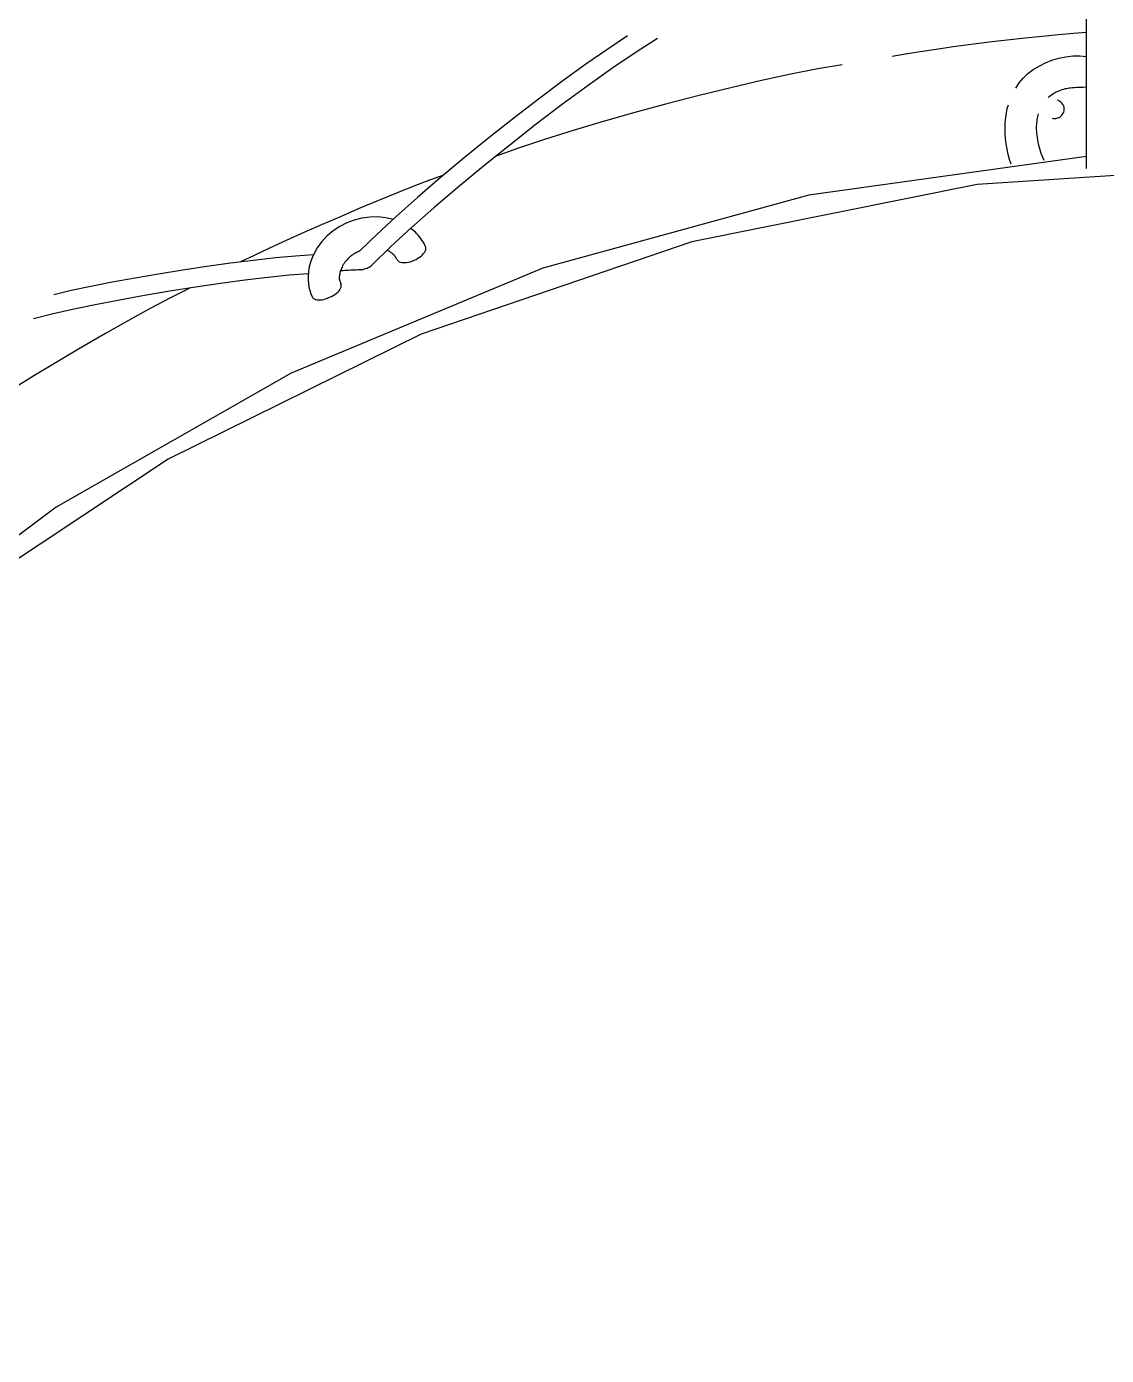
# Model space of a CAD drawing. Extents: x 11992 to 29481, y -6727 to 6811.
# Drawn here: x 19905.5 to 20079.2, y 4636.6 to 4850.4 of the extents above; entities that cross this region are included whole.
import ezdxf

# ---------------------------------------------------------------- set-up
doc = ezdxf.new("R2010")
doc.units = 0
doc.header["$MEASUREMENT"] = 0
doc.layers.get('0').update_dxf_attribs({"color": 8, "linetype": 'CONTINUOUS'})
doc.layers.add('zoylight 5回路', color=4, linetype='CONTINUOUS')

msp = doc.modelspace()

# ---------------------------------------------------------------- linework, layer by layer
for p, q in [((20076.04, 4827.51, -1596.24), (20076.04, 4935.86, -1596.24)), ((20002.21, 4848.84, -1596.24), (19999.01, 4846.73, -1596.24)), ((20006.99, 4848.42, -1596.24), (20003.58, 4846.24, -1596.24)), ((20057.45, 4847.45, -1596.24), (20054.59, 4847.08, -1596.24)), ((20060.36, 4847.82, -1596.24), (20057.45, 4847.45, -1596.24)), ((20063.27, 4848.16, -1596.24), (20060.36, 4847.82, -1596.24)), ((20066.13, 4848.48, -1596.24), (20063.27, 4848.16, -1596.24)), ((20068.9, 4848.78, -1596.24), (20066.13, 4848.48, -1596.24)), ((20071.5, 4849.03, -1596.24), (20068.9, 4848.78, -1596.24)), ((20073.9, 4849.25, -1596.24), (20071.5, 4849.03, -1596.24)), ((20076.04, 4849.42, -1596.24), (20073.9, 4849.25, -1596.24)), ((19999.01, 4846.73, -1596.24), (19995.51, 4844.31, -1596.24)), ((20003.58, 4846.24, -1596.24), (19999.85, 4843.71, -1596.24)), ((20046.88, 4845.93, -1596.24), (20044.76, 4845.56, -1596.24)), ((20049.25, 4846.31, -1596.24), (20046.88, 4845.93, -1596.24)), ((20051.84, 4846.69, -1596.24), (20049.25, 4846.31, -1596.24)), ((20054.59, 4847.08, -1596.24), (20051.84, 4846.69, -1596.24)), ((20071.55, 4845.26, -1596.24), (20072.67, 4845.49, -1596.24)), ((20072.67, 4845.49, -1596.24), (20073.8, 4845.63, -1596.24)), ((20073.8, 4845.63, -1596.24), (20074.93, 4845.65, -1596.24)), ((20074.93, 4845.65, -1596.24), (20076.04, 4845.56, -1596.24)), ((19995.51, 4844.31, -1596.24), (19991.78, 4841.61, -1596.24)), ((19999.85, 4843.71, -1596.24), (19995.89, 4840.9, -1596.24)), ((20032.79, 4843.54, -1596.24), (20028.44, 4842.68, -1596.24)), ((20036.7, 4844.22, -1596.24), (20032.79, 4843.54, -1596.24)), ((20066.6, 4842.78, -1596.24), (20067.46, 4843.43, -1596.24)), ((20067.46, 4843.43, -1596.24), (20068.39, 4844.01, -1596.24)), ((20068.39, 4844.01, -1596.24), (20069.4, 4844.51, -1596.24)), ((20069.4, 4844.51, -1596.24), (20070.45, 4844.93, -1596.24)), ((20070.45, 4844.93, -1596.24), (20071.55, 4845.26, -1596.24)), ((19991.78, 4841.61, -1596.24), (19987.89, 4838.7, -1596.24)), ((20023.75, 4841.66, -1596.24), (20018.81, 4840.51, -1596.24)), ((20028.44, 4842.68, -1596.24), (20023.75, 4841.66, -1596.24)), ((20064.67, 4840.46, -1596.24), (20065.2, 4841.29, -1596.24)), ((20065.2, 4841.29, -1596.24), (20065.84, 4842.07, -1596.24)), ((20065.84, 4842.07, -1596.24), (20066.6, 4842.78, -1596.24)), ((19995.89, 4840.9, -1596.24), (19991.75, 4837.85, -1596.24)), ((20013.7, 4839.26, -1596.24), (20008.52, 4837.92, -1596.24)), ((20018.81, 4840.51, -1596.24), (20013.7, 4839.26, -1596.24)), ((20069.84, 4838.95, -1596.24), (20070.02, 4839.1, -1596.24)), ((20070.02, 4839.1, -1596.24), (20070.19, 4839.24, -1596.24)), ((20070.19, 4839.24, -1596.24), (20070.38, 4839.38, -1596.24)), ((20070.38, 4839.38, -1596.24), (20070.56, 4839.5, -1596.24)), ((20070.56, 4839.5, -1596.24), (20070.76, 4839.62, -1596.24)), ((20070.76, 4839.62, -1596.24), (20070.96, 4839.74, -1596.24)), ((20070.96, 4839.74, -1596.24), (20071.17, 4839.84, -1596.24)), ((20071.17, 4839.84, -1596.24), (20071.38, 4839.94, -1596.24)), ((20071.38, 4839.94, -1596.24), (20071.61, 4840.04, -1596.24)), ((20071.61, 4840.04, -1596.24), (20071.85, 4840.13, -1596.24)), ((20071.85, 4840.13, -1596.24), (20072.1, 4840.21, -1596.24)), ((20072.1, 4840.21, -1596.24), (20072.36, 4840.29, -1596.24)), ((20072.36, 4840.29, -1596.24), (20072.49, 4840.34, -1596.24)), ((20072.49, 4840.34, -1596.24), (20072.64, 4840.38, -1596.24)), ((20072.64, 4840.38, -1596.24), (20072.8, 4840.41, -1596.24)), ((20072.8, 4840.41, -1596.24), (20072.99, 4840.45, -1596.24)), ((20072.99, 4840.45, -1596.24), (20073.21, 4840.49, -1596.24)), ((20073.21, 4840.49, -1596.24), (20073.46, 4840.52, -1596.24)), ((20073.46, 4840.52, -1596.24), (20073.75, 4840.55, -1596.24)), ((20073.75, 4840.55, -1596.24), (20074.09, 4840.57, -1596.24)), ((20074.09, 4840.57, -1596.24), (20074.48, 4840.59, -1596.24)), ((20074.48, 4840.59, -1596.24), (20074.93, 4840.61, -1596.24)), ((20074.93, 4840.61, -1596.24), (20075.45, 4840.63, -1596.24)), ((20075.45, 4840.63, -1596.24), (20076.04, 4840.64, -1596.24)), ((19987.89, 4838.7, -1596.24), (19983.9, 4835.63, -1596.24)), ((19991.75, 4837.85, -1596.24), (19987.51, 4834.63, -1596.24)), ((20008.52, 4837.92, -1596.24), (20003.35, 4836.52, -1596.24)), ((20063.13, 4836.47, -1596.24), (20063.28, 4837.16, -1596.24)), ((20063.28, 4837.16, -1596.24), (20063.47, 4837.78, -1596.24)), ((20071.56, 4838.42, -1596.24), (20071.36, 4838.5, -1596.24)), ((20071.74, 4838.31, -1596.24), (20071.56, 4838.42, -1596.24)), ((20071.9, 4838.19, -1596.24), (20071.74, 4838.31, -1596.24)), ((20072.05, 4838.05, -1596.24), (20071.9, 4838.19, -1596.24)), ((20072.17, 4837.9, -1596.24), (20072.05, 4838.05, -1596.24)), ((20072.28, 4837.74, -1596.24), (20072.17, 4837.9, -1596.24)), ((20072.36, 4837.56, -1596.24), (20072.28, 4837.74, -1596.24)), ((20072.41, 4837.38, -1596.24), (20072.36, 4837.56, -1596.24)), ((20072.36, 4836.61, -1596.24), (20072.41, 4836.8, -1596.24)), ((20072.44, 4837.19, -1596.24), (20072.41, 4837.38, -1596.24)), ((20072.41, 4836.8, -1596.24), (20072.44, 4837, -1596.24)), ((20072.44, 4837, -1596.24), (20072.44, 4837.19, -1596.24)), ((19983.9, 4835.63, -1596.24), (19979.89, 4832.45, -1596.24)), ((19987.51, 4834.63, -1596.24), (19983.25, 4831.3, -1596.24)), ((19998.29, 4835.08, -1596.24), (19993.43, 4833.63, -1596.24)), ((20003.35, 4836.52, -1596.24), (19998.29, 4835.08, -1596.24)), ((20062.93, 4834.09, -1596.24), (20062.96, 4834.92, -1596.24)), ((20062.96, 4834.92, -1596.24), (20063.02, 4835.72, -1596.24)), ((20063.02, 4835.72, -1596.24), (20063.13, 4836.47, -1596.24)), ((20068, 4834.36, -1596.24), (20068.01, 4834.62, -1596.24)), ((20068.01, 4834.62, -1596.24), (20068.03, 4834.88, -1596.24)), ((20068.03, 4834.88, -1596.24), (20068.06, 4835.14, -1596.24)), ((20068.06, 4835.14, -1596.24), (20068.09, 4835.39, -1596.24)), ((20068.09, 4835.39, -1596.24), (20068.13, 4835.63, -1596.24)), ((20068.13, 4835.63, -1596.24), (20068.18, 4835.87, -1596.24)), ((20068.18, 4835.87, -1596.24), (20068.23, 4836.1, -1596.24)), ((20068.23, 4836.1, -1596.24), (20068.29, 4836.33, -1596.24)), ((20070.5, 4835.64, -1596.24), (20070.69, 4835.59, -1596.24)), ((20070.69, 4835.59, -1596.24), (20070.88, 4835.57, -1596.24)), ((20070.88, 4835.57, -1596.24), (20071.07, 4835.58, -1596.24)), ((20071.07, 4835.58, -1596.24), (20071.25, 4835.61, -1596.24)), ((20071.25, 4835.61, -1596.24), (20071.43, 4835.66, -1596.24)), ((20071.43, 4835.66, -1596.24), (20071.6, 4835.74, -1596.24)), ((20071.6, 4835.74, -1596.24), (20071.76, 4835.83, -1596.24)), ((20071.76, 4835.83, -1596.24), (20071.91, 4835.95, -1596.24)), ((20071.91, 4835.95, -1596.24), (20072.05, 4836.09, -1596.24)), ((20072.05, 4836.09, -1596.24), (20072.17, 4836.24, -1596.24)), ((20072.17, 4836.24, -1596.24), (20072.27, 4836.42, -1596.24)), ((20072.27, 4836.42, -1596.24), (20072.36, 4836.61, -1596.24)), ((19993.43, 4833.63, -1596.24), (19988.85, 4832.19, -1596.24)), ((20062.95, 4833.23, -1596.24), (20062.93, 4834.09, -1596.24)), ((20063.01, 4832.35, -1596.24), (20062.95, 4833.23, -1596.24)), ((20068, 4834.08, -1596.24), (20068, 4834.36, -1596.24)), ((20068, 4833.8, -1596.24), (20068, 4834.08, -1596.24)), ((20068.02, 4833.52, -1596.24), (20068, 4833.8, -1596.24)), ((20068.05, 4833.23, -1596.24), (20068.02, 4833.52, -1596.24)), ((20068.08, 4832.88, -1596.24), (20068.05, 4833.23, -1596.24)), ((20068.13, 4832.52, -1596.24), (20068.08, 4832.88, -1596.24)), ((20068.18, 4832.16, -1596.24), (20068.13, 4832.52, -1596.24)), ((19979.89, 4832.45, -1596.24), (19975.93, 4829.22, -1596.24)), ((19983.25, 4831.3, -1596.24), (19979.03, 4827.91, -1596.24)), ((19984.64, 4830.79, -1596.24), (19980.91, 4829.44, -1596.24)), ((19988.85, 4832.19, -1596.24), (19984.64, 4830.79, -1596.24)), ((20063.11, 4831.48, -1596.24), (20063.01, 4832.35, -1596.24)), ((20063.25, 4830.62, -1596.24), (20063.11, 4831.48, -1596.24)), ((20063.43, 4829.79, -1596.24), (20063.25, 4830.62, -1596.24)), ((20068.25, 4831.79, -1596.24), (20068.18, 4832.16, -1596.24)), ((20068.32, 4831.43, -1596.24), (20068.25, 4831.79, -1596.24)), ((20068.41, 4831.06, -1596.24), (20068.32, 4831.43, -1596.24)), ((20068.51, 4830.69, -1596.24), (20068.41, 4831.06, -1596.24)), ((20068.62, 4830.31, -1596.24), (20068.51, 4830.69, -1596.24)), ((19975.93, 4829.22, -1596.24), (19972.07, 4826, -1596.24)), ((20076.04, 4829.44, -1596.24), (20031.34, 4823.22, -1596.24)), ((20063.65, 4828.99, -1596.24), (20063.43, 4829.79, -1596.24)), ((20063.92, 4828.24, -1596.24), (20063.65, 4828.99, -1596.24)), ((20068.75, 4829.94, -1596.24), (20068.62, 4830.31, -1596.24)), ((20068.88, 4829.56, -1596.24), (20068.75, 4829.94, -1596.24)), ((20069.03, 4829.17, -1596.24), (20068.88, 4829.56, -1596.24)), ((20069.19, 4828.79, -1596.24), (20069.03, 4829.17, -1596.24)), ((19972.62, 4826.48, -1596.24), (19970.34, 4825.64, -1596.24)), ((19979.03, 4827.91, -1596.24), (19974.93, 4824.52, -1596.24)), ((20106.24, 4828.06, -1596.24), (20058.41, 4824.94, -1596.24)), ((19967.8, 4824.66, -1596.24), (19965.05, 4823.56, -1596.24)), ((19970.34, 4825.64, -1596.24), (19967.8, 4824.66, -1596.24)), ((19972.07, 4826, -1596.24), (19968.4, 4822.85, -1596.24)), ((19974.93, 4824.52, -1596.24), (19971.02, 4821.19, -1596.24)), ((20058.41, 4824.94, -1596.24), (20012.53, 4815.74, -1596.24)), ((19962.16, 4822.38, -1596.24), (19959.16, 4821.13, -1596.24)), ((19965.05, 4823.56, -1596.24), (19962.16, 4822.38, -1596.24)), ((19968.4, 4822.85, -1596.24), (19964.97, 4819.8, -1596.24)), ((20031.34, 4823.22, -1596.24), (19988.57, 4811.47, -1596.24)), ((19956.12, 4819.83, -1596.24), (19953.09, 4818.52, -1596.24)), ((19959.16, 4821.13, -1596.24), (19956.12, 4819.83, -1596.24)), ((19960.75, 4819.71, -1596.24), (19959.48, 4819.54, -1596.24)), ((19962.03, 4819.73, -1596.24), (19960.75, 4819.71, -1596.24)), ((19964.97, 4819.8, -1596.24), (19961.86, 4816.93, -1596.24)), ((19963.31, 4819.6, -1596.24), (19962.03, 4819.73, -1596.24)), ((19971.02, 4821.19, -1596.24), (19967.38, 4817.97, -1596.24)), ((19953.09, 4818.52, -1596.24), (19950.12, 4817.21, -1596.24)), ((19954.87, 4817.52, -1596.24), (19953.9, 4816.72, -1596.24)), ((19955.92, 4818.22, -1596.24), (19954.87, 4817.52, -1596.24)), ((19957.06, 4818.79, -1596.24), (19955.92, 4818.22, -1596.24)), ((19958.25, 4819.23, -1596.24), (19957.06, 4818.79, -1596.24)), ((19959.48, 4819.54, -1596.24), (19958.25, 4819.23, -1596.24)), ((19964.58, 4819.31, -1596.24), (19963.31, 4819.6, -1596.24)), ((19967.38, 4817.97, -1596.24), (19964.07, 4814.93, -1596.24)), ((19967.62, 4817.67, -1596.24), (19967.4, 4817.83, -1596.24)), ((19967.84, 4817.48, -1596.24), (19967.62, 4817.67, -1596.24)), ((19947.27, 4815.93, -1596.24), (19944.59, 4814.7, -1596.24)), ((19950.12, 4817.21, -1596.24), (19947.27, 4815.93, -1596.24)), ((19953.04, 4815.8, -1596.24), (19952.3, 4814.78, -1596.24)), ((19953.9, 4816.72, -1596.24), (19953.04, 4815.8, -1596.24)), ((19961.86, 4816.93, -1596.24), (19959.13, 4814.28, -1596.24)), ((19968.07, 4817.26, -1596.24), (19967.84, 4817.48, -1596.24)), ((19968.29, 4817.03, -1596.24), (19968.07, 4817.26, -1596.24)), ((19968.51, 4816.78, -1596.24), (19968.29, 4817.03, -1596.24)), ((19968.72, 4816.52, -1596.24), (19968.51, 4816.78, -1596.24)), ((19968.93, 4816.25, -1596.24), (19968.72, 4816.52, -1596.24)), ((19969.12, 4815.98, -1596.24), (19968.93, 4816.25, -1596.24)), ((20012.53, 4815.74, -1596.24), (19969.02, 4800.89, -1596.24)), ((19969.3, 4815.71, -1596.24), (19969.12, 4815.98, -1596.24)), ((19969.46, 4815.45, -1596.24), (19969.3, 4815.71, -1596.24)), ((19969.59, 4815.2, -1596.24), (19969.46, 4815.45, -1596.24)), ((19942.13, 4813.55, -1596.24), (19939.96, 4812.49, -1596.24)), ((19944.59, 4814.7, -1596.24), (19942.13, 4813.55, -1596.24)), ((19948.79, 4813.45, -1596.24), (19945.55, 4813.14, -1596.24)), ((19951.69, 4813.66, -1596.24), (19948.79, 4813.45, -1596.24)), ((19951.69, 4813.66, -1596.24), (19951.45, 4813.17, -1596.24)), ((19952.3, 4814.78, -1596.24), (19951.69, 4813.66, -1596.24)), ((19957.5, 4813.26, -1596.24), (19957.38, 4813.15, -1596.24)), ((19957.63, 4813.36, -1596.24), (19957.5, 4813.26, -1596.24)), ((19957.76, 4813.47, -1596.24), (19957.63, 4813.36, -1596.24)), ((19957.89, 4813.57, -1596.24), (19957.76, 4813.47, -1596.24)), ((19958.03, 4813.67, -1596.24), (19957.89, 4813.57, -1596.24)), ((19958.18, 4813.77, -1596.24), (19958.03, 4813.67, -1596.24)), ((19958.33, 4813.86, -1596.24), (19958.18, 4813.77, -1596.24)), ((19958.48, 4813.95, -1596.24), (19958.33, 4813.86, -1596.24)), ((19958.64, 4814.04, -1596.24), (19958.48, 4813.95, -1596.24)), ((19958.8, 4814.12, -1596.24), (19958.64, 4814.04, -1596.24)), ((19958.96, 4814.2, -1596.24), (19958.8, 4814.12, -1596.24)), ((19959.13, 4814.28, -1596.24), (19958.96, 4814.2, -1596.24)), ((19964.07, 4814.93, -1596.24), (19961.17, 4812.11, -1596.24)), ((19963.69, 4814.3, -1596.24), (19963.58, 4814.35, -1596.24)), ((19963.79, 4814.24, -1596.24), (19963.69, 4814.3, -1596.24)), ((19963.9, 4814.17, -1596.24), (19963.79, 4814.24, -1596.24)), ((19964, 4814.11, -1596.24), (19963.9, 4814.17, -1596.24)), ((19964.1, 4814.04, -1596.24), (19964, 4814.11, -1596.24)), ((19964.19, 4813.97, -1596.24), (19964.1, 4814.04, -1596.24)), ((19964.28, 4813.9, -1596.24), (19964.19, 4813.97, -1596.24)), ((19964.37, 4813.83, -1596.24), (19964.28, 4813.9, -1596.24)), ((19964.45, 4813.76, -1596.24), (19964.37, 4813.83, -1596.24)), ((19964.54, 4813.69, -1596.24), (19964.45, 4813.76, -1596.24)), ((19964.62, 4813.62, -1596.24), (19964.54, 4813.69, -1596.24)), ((19964.7, 4813.56, -1596.24), (19964.62, 4813.62, -1596.24)), ((19964.74, 4813.5, -1596.24), (19964.7, 4813.56, -1596.24)), ((19964.77, 4813.44, -1596.24), (19964.74, 4813.5, -1596.24)), ((19964.81, 4813.39, -1596.24), (19964.77, 4813.44, -1596.24)), ((19964.85, 4813.34, -1596.24), (19964.81, 4813.39, -1596.24)), ((19964.89, 4813.28, -1596.24), (19964.85, 4813.34, -1596.24)), ((19964.93, 4813.23, -1596.24), (19964.89, 4813.28, -1596.24)), ((19964.96, 4813.18, -1596.24), (19964.93, 4813.23, -1596.24)), ((19968.48, 4813.08, -1596.24), (19968.75, 4813.25, -1596.24)), ((19968.75, 4813.25, -1596.24), (19968.99, 4813.44, -1596.24)), ((19968.99, 4813.44, -1596.24), (19969.21, 4813.63, -1596.24)), ((19969.21, 4813.63, -1596.24), (19969.39, 4813.83, -1596.24)), ((19969.39, 4813.83, -1596.24), (19969.54, 4814.03, -1596.24)), ((19969.54, 4814.03, -1596.24), (19969.65, 4814.23, -1596.24)), ((19969.71, 4814.97, -1596.24), (19969.59, 4815.2, -1596.24)), ((19969.65, 4814.23, -1596.24), (19969.73, 4814.43, -1596.24)), ((19969.76, 4814.8, -1596.24), (19969.71, 4814.97, -1596.24)), ((19969.73, 4814.43, -1596.24), (19969.77, 4814.62, -1596.24)), ((19969.77, 4814.62, -1596.24), (19969.76, 4814.8, -1596.24)), ((19930.66, 4811.16, -1596.24), (19926.78, 4810.54, -1596.24)), ((19934.54, 4811.75, -1596.24), (19930.66, 4811.16, -1596.24)), ((19938.36, 4812.28, -1596.24), (19934.54, 4811.75, -1596.24)), ((19942.05, 4812.74, -1596.24), (19938.36, 4812.28, -1596.24)), ((19945.55, 4813.14, -1596.24), (19942.05, 4812.74, -1596.24)), ((19988.57, 4811.47, -1596.24), (19948.09, 4794.6, -1596.24)), ((19950.96, 4811.47, -1596.24), (19950.88, 4810.86, -1596.24)), ((19951.09, 4812.06, -1596.24), (19950.96, 4811.47, -1596.24)), ((19951.25, 4812.63, -1596.24), (19951.09, 4812.06, -1596.24)), ((19951.45, 4813.17, -1596.24), (19951.25, 4812.63, -1596.24)), ((19956.05, 4811.12, -1596.24), (19956, 4810.94, -1596.24)), ((19956.11, 4811.3, -1596.24), (19956.05, 4811.12, -1596.24)), ((19956.18, 4811.48, -1596.24), (19956.11, 4811.3, -1596.24)), ((19956.27, 4811.67, -1596.24), (19956.18, 4811.48, -1596.24)), ((19956.37, 4811.86, -1596.24), (19956.27, 4811.67, -1596.24)), ((19956.48, 4812.06, -1596.24), (19956.37, 4811.86, -1596.24)), ((19956.6, 4812.25, -1596.24), (19956.48, 4812.06, -1596.24)), ((19956.74, 4811.1, -1596.24), (19956.48, 4811.08, -1596.24)), ((19956.74, 4812.44, -1596.24), (19956.6, 4812.25, -1596.24)), ((19956.88, 4812.62, -1596.24), (19956.74, 4812.44, -1596.24)), ((19957.03, 4811.11, -1596.24), (19956.74, 4811.1, -1596.24)), ((19957.04, 4812.8, -1596.24), (19956.88, 4812.62, -1596.24)), ((19957.32, 4811.13, -1596.24), (19957.03, 4811.11, -1596.24)), ((19957.2, 4812.98, -1596.24), (19957.04, 4812.8, -1596.24)), ((19957.38, 4813.15, -1596.24), (19957.2, 4812.98, -1596.24)), ((19957.63, 4811.15, -1596.24), (19957.32, 4811.13, -1596.24)), ((19957.94, 4811.16, -1596.24), (19957.63, 4811.15, -1596.24)), ((19958.24, 4811.18, -1596.24), (19957.94, 4811.16, -1596.24)), ((19958.53, 4811.2, -1596.24), (19958.24, 4811.18, -1596.24)), ((19958.81, 4811.22, -1596.24), (19958.53, 4811.2, -1596.24)), ((19959.06, 4811.23, -1596.24), (19958.81, 4811.22, -1596.24)), ((19959.29, 4811.25, -1596.24), (19959.06, 4811.23, -1596.24)), ((19959.29, 4811.25, -1596.24), (19959.44, 4811.26, -1596.24)), ((19959.44, 4811.26, -1596.24), (19959.6, 4811.28, -1596.24)), ((19959.6, 4811.28, -1596.24), (19959.77, 4811.32, -1596.24)), ((19959.77, 4811.32, -1596.24), (19959.94, 4811.37, -1596.24)), ((19959.94, 4811.37, -1596.24), (19960.12, 4811.43, -1596.24)), ((19960.12, 4811.43, -1596.24), (19960.3, 4811.5, -1596.24)), ((19960.3, 4811.5, -1596.24), (19960.47, 4811.58, -1596.24)), ((19960.47, 4811.58, -1596.24), (19960.64, 4811.67, -1596.24)), ((19960.64, 4811.67, -1596.24), (19960.79, 4811.77, -1596.24)), ((19960.79, 4811.77, -1596.24), (19960.94, 4811.88, -1596.24)), ((19960.94, 4811.88, -1596.24), (19961.06, 4811.99, -1596.24)), ((19961.06, 4811.99, -1596.24), (19961.17, 4812.11, -1596.24)), ((19965, 4813.13, -1596.24), (19964.96, 4813.18, -1596.24)), ((19965.03, 4813.07, -1596.24), (19965, 4813.13, -1596.24)), ((19965.06, 4813.02, -1596.24), (19965.03, 4813.07, -1596.24)), ((19965.1, 4812.96, -1596.24), (19965.06, 4813.02, -1596.24)), ((19965.13, 4812.9, -1596.24), (19965.1, 4812.96, -1596.24)), ((19965.13, 4812.9, -1596.24), (19965.22, 4812.76, -1596.24)), ((19965.22, 4812.76, -1596.24), (19965.34, 4812.64, -1596.24)), ((19965.34, 4812.64, -1596.24), (19965.49, 4812.54, -1596.24)), ((19965.49, 4812.54, -1596.24), (19965.68, 4812.47, -1596.24)), ((19965.68, 4812.47, -1596.24), (19965.89, 4812.42, -1596.24)), ((19965.89, 4812.42, -1596.24), (19966.12, 4812.4, -1596.24)), ((19966.12, 4812.4, -1596.24), (19966.38, 4812.4, -1596.24)), ((19966.38, 4812.4, -1596.24), (19966.65, 4812.42, -1596.24)), ((19966.65, 4812.42, -1596.24), (19966.94, 4812.47, -1596.24)), ((19966.94, 4812.47, -1596.24), (19967.24, 4812.54, -1596.24)), ((19967.24, 4812.54, -1596.24), (19967.55, 4812.64, -1596.24)), ((19967.55, 4812.64, -1596.24), (19967.87, 4812.77, -1596.24)), ((19967.87, 4812.77, -1596.24), (19968.18, 4812.91, -1596.24)), ((19968.18, 4812.91, -1596.24), (19968.48, 4813.08, -1596.24)), ((19919.33, 4809.22, -1596.24), (19915.89, 4808.55, -1596.24)), ((19922.98, 4809.89, -1596.24), (19919.33, 4809.22, -1596.24)), ((19926.78, 4810.54, -1596.24), (19922.98, 4809.89, -1596.24)), ((19936.74, 4809.03, -1596.24), (19932.69, 4808.44, -1596.24)), ((19940.65, 4809.56, -1596.24), (19936.74, 4809.03, -1596.24)), ((19944.35, 4810, -1596.24), (19940.65, 4809.56, -1596.24)), ((19947.78, 4810.35, -1596.24), (19944.35, 4810, -1596.24)), ((19950.85, 4810.6, -1596.24), (19947.78, 4810.35, -1596.24)), ((19950.88, 4810.86, -1596.24), (19950.84, 4810.25, -1596.24)), ((19950.84, 4810.25, -1596.24), (19950.84, 4809.64, -1596.24)), ((19950.84, 4809.64, -1596.24), (19950.88, 4809.04, -1596.24)), ((19950.88, 4809.04, -1596.24), (19950.96, 4808.45, -1596.24)), ((19955.84, 4810.12, -1596.24), (19955.83, 4809.97, -1596.24)), ((19955.83, 4809.97, -1596.24), (19955.84, 4809.83, -1596.24)), ((19955.85, 4810.28, -1596.24), (19955.84, 4810.12, -1596.24)), ((19955.84, 4809.83, -1596.24), (19955.86, 4809.69, -1596.24)), ((19955.87, 4810.44, -1596.24), (19955.85, 4810.28, -1596.24)), ((19955.86, 4809.69, -1596.24), (19955.89, 4809.55, -1596.24)), ((19955.9, 4810.6, -1596.24), (19955.87, 4810.44, -1596.24)), ((19955.89, 4809.55, -1596.24), (19955.93, 4809.42, -1596.24)), ((19955.94, 4810.77, -1596.24), (19955.9, 4810.6, -1596.24)), ((19955.93, 4809.42, -1596.24), (19955.98, 4809.3, -1596.24)), ((19956, 4810.94, -1596.24), (19955.94, 4810.77, -1596.24)), ((19955.98, 4809.3, -1596.24), (19956.03, 4809.18, -1596.24)), ((19956.24, 4811.06, -1596.24), (19956.03, 4811.04, -1596.24)), ((19956.03, 4809.18, -1596.24), (19956.04, 4809.16, -1596.24)), ((19956.04, 4809.16, -1596.24), (19956.05, 4809.13, -1596.24)), ((19956.05, 4809.13, -1596.24), (19956.05, 4809.11, -1596.24)), ((19956.05, 4809.11, -1596.24), (19956.06, 4809.09, -1596.24)), ((19956.06, 4809.09, -1596.24), (19956.06, 4809.07, -1596.24)), ((19956.06, 4809.07, -1596.24), (19956.06, 4809.05, -1596.24)), ((19956.06, 4809.05, -1596.24), (19956.06, 4809.03, -1596.24)), ((19956.06, 4809.03, -1596.24), (19956.07, 4809.01, -1596.24)), ((19956.07, 4809.01, -1596.24), (19956.07, 4808.99, -1596.24)), ((19956.07, 4808.99, -1596.24), (19956.07, 4808.98, -1596.24)), ((19956.07, 4808.98, -1596.24), (19956.07, 4808.96, -1596.24)), ((19956.07, 4808.96, -1596.24), (19956.07, 4808.94, -1596.24)), ((19956.48, 4811.08, -1596.24), (19956.24, 4811.06, -1596.24)), ((19912.72, 4807.88, -1596.24), (19909.9, 4807.22, -1596.24)), ((19915.89, 4808.55, -1596.24), (19912.72, 4807.88, -1596.24)), ((19924.48, 4807.09, -1596.24), (19920.46, 4806.36, -1596.24)), ((19928.58, 4807.79, -1596.24), (19924.48, 4807.09, -1596.24)), ((19932.69, 4808.44, -1596.24), (19928.58, 4807.79, -1596.24)), ((19931.68, 4808.25, -1596.24), (19928.71, 4806.75, -1596.24)), ((19950.96, 4808.45, -1596.24), (19951.08, 4807.9, -1596.24)), ((19951.08, 4807.9, -1596.24), (19951.25, 4807.38, -1596.24)), ((19951.25, 4807.38, -1596.24), (19951.45, 4806.91, -1596.24)), ((19951.45, 4806.91, -1596.24), (19951.54, 4806.77, -1596.24)), ((19954.26, 4806.81, -1596.24), (19954.58, 4806.95, -1596.24)), ((19954.58, 4806.95, -1596.24), (19954.87, 4807.1, -1596.24)), ((19954.87, 4807.1, -1596.24), (19955.14, 4807.27, -1596.24)), ((19955.14, 4807.27, -1596.24), (19955.39, 4807.45, -1596.24)), ((19955.39, 4807.45, -1596.24), (19955.61, 4807.64, -1596.24)), ((19955.61, 4807.64, -1596.24), (19955.79, 4807.84, -1596.24)), ((19955.79, 4807.84, -1596.24), (19955.94, 4808.03, -1596.24)), ((19955.94, 4808.03, -1596.24), (19956.05, 4808.23, -1596.24)), ((19956.05, 4808.23, -1596.24), (19956.12, 4808.42, -1596.24)), ((19956.13, 4808.78, -1596.24), (19956.07, 4808.94, -1596.24)), ((19956.12, 4808.42, -1596.24), (19956.15, 4808.6, -1596.24)), ((19956.15, 4808.6, -1596.24), (19956.13, 4808.78, -1596.24)), ((19912.95, 4804.84, -1596.24), (19909.6, 4804.08, -1596.24)), ((19916.59, 4805.61, -1596.24), (19912.95, 4804.84, -1596.24)), ((19920.46, 4806.36, -1596.24), (19916.59, 4805.61, -1596.24)), ((19925.43, 4805.01, -1596.24), (19921.91, 4803.08, -1596.24)), ((19928.71, 4806.75, -1596.24), (19925.43, 4805.01, -1596.24)), ((19951.54, 4806.77, -1596.24), (19951.67, 4806.64, -1596.24)), ((19951.67, 4806.64, -1596.24), (19951.84, 4806.55, -1596.24)), ((19951.84, 4806.55, -1596.24), (19952.03, 4806.47, -1596.24)), ((19952.03, 4806.47, -1596.24), (19952.25, 4806.42, -1596.24)), ((19952.25, 4806.42, -1596.24), (19952.5, 4806.39, -1596.24)), ((19952.5, 4806.39, -1596.24), (19952.76, 4806.39, -1596.24)), ((19952.76, 4806.39, -1596.24), (19953.04, 4806.42, -1596.24)), ((19953.04, 4806.42, -1596.24), (19953.34, 4806.47, -1596.24)), ((19953.34, 4806.47, -1596.24), (19953.64, 4806.56, -1596.24)), ((19953.64, 4806.56, -1596.24), (19953.95, 4806.67, -1596.24)), ((19953.95, 4806.67, -1596.24), (19954.26, 4806.81, -1596.24)), ((19909.6, 4804.08, -1596.24), (19906.63, 4803.33, -1596.24)), ((19921.91, 4803.08, -1596.24), (19918.21, 4800.99, -1596.24)), ((19918.21, 4800.99, -1596.24), (19914.41, 4798.78, -1596.24)), ((19969.02, 4800.89, -1596.24), (19928.29, 4780.79, -1596.24)), ((19914.41, 4798.78, -1596.24), (19910.56, 4796.49, -1596.24)), ((19910.56, 4796.49, -1596.24), (19906.73, 4794.17, -1596.24)), ((19906.73, 4794.17, -1596.24), (19903, 4791.85, -1596.24)), ((19948.09, 4794.6, -1596.24), (19910.31, 4773.03, -1596.24)), ((19928.29, 4780.79, -1596.24), (19890.77, 4755.86, -1596.24)), ((19910.31, 4773.03, -1596.24), (19875.6, 4747.16, -1596.24))]:
    msp.add_line(p, q)
at = {"layer": 'zoylight 5回路', "linetype": 'Continuous'}
for centre, radius, start, end in [((19436.22, 4915.08), 820.68, 324.11131, 46.38369), ((15712.93, 6983.71), 6068.86, 309.830375, 345.263268), ((18411.61, 6014.7), 3024.99, 293.27488, 349.04301), ((15734.67, 7753.44), 5930.63, 314.924439, 337.021951)]:
    msp.add_arc(centre, radius, start, end, dxfattribs=at)

doc.saveas('drawing.dxf')
